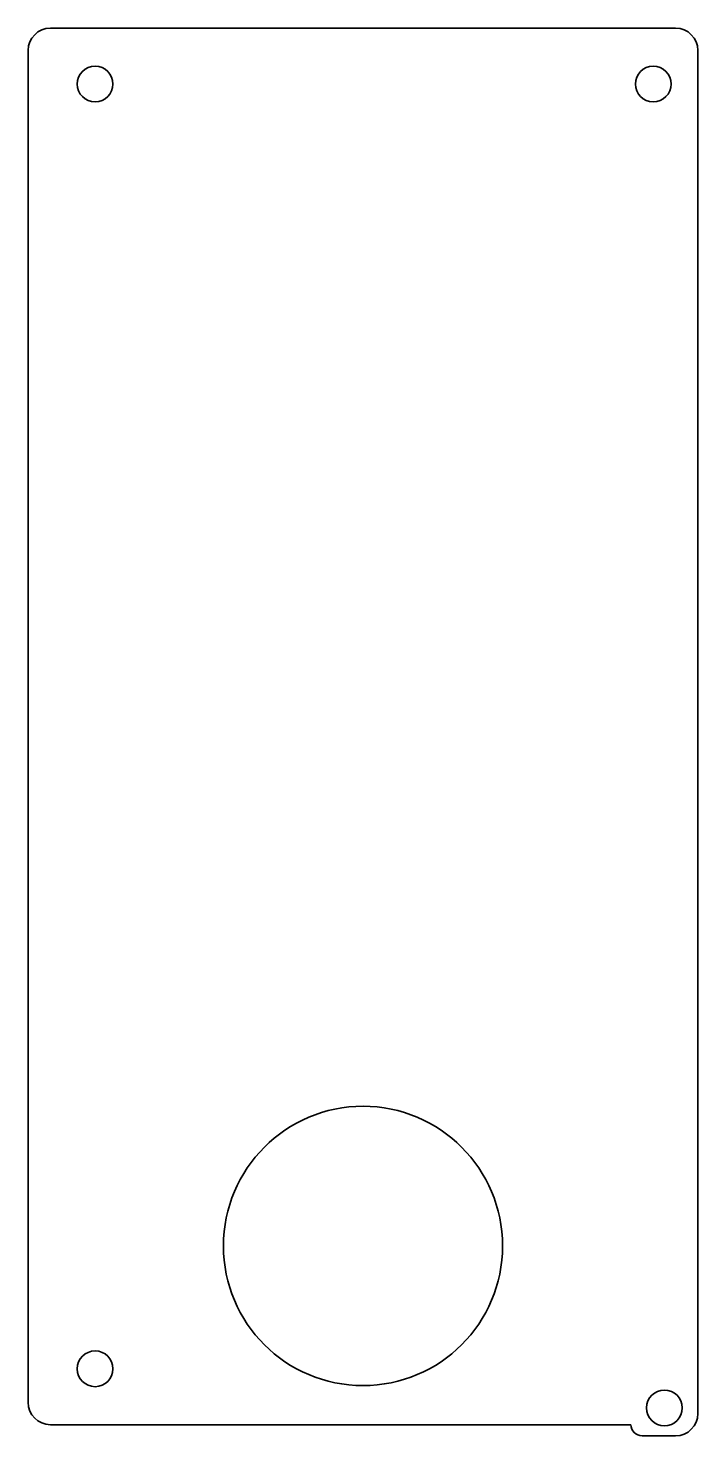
# Model space of a CAD drawing. Header units: inches. Extents: x 0 to 60, y 0 to 126.
import ezdxf

# ---------------------------------------------------------------- set-up
doc = ezdxf.new("R2010")
doc.units = ezdxf.units.IN
doc.header["$MEASUREMENT"] = 0
doc.layers.add('SIMUMAK Visible (ISO)', color=7, linetype='Continuous', lineweight=35)

# ---------------------------------------------------------------- blocks, each defined once
blk = doc.blocks.new('CD-IND-31-TATRAS-01_Sheet_CD-IND-31-TATRAS-01')
at = {"layer": 'SIMUMAK Visible (ISO)'}
for p, q in [((-28, 63), (28, 63)), ((-30, -60), (-30, 61)), ((30, 61), (30, -61)), ((-28, -62), (24, -62)), ((28, -63), (25, -63))]:
    blk.add_line(p, q, dxfattribs=at)
for centre, radius in [((-24, 58), 1.6), ((26, 58), 1.6), ((0, -46), 12.5), ((-24, -57), 1.6), ((27, -60.5), 1.6)]:
    blk.add_circle(centre, radius, dxfattribs=at)
at = {"layer": 'SIMUMAK Visible (ISO)', "extrusion": (0, 0, -1)}
for centre, radius, start, end in [((28, 61), 2, 0, 90), ((-28, 61), 2, 90, 180), ((28, -60), 2, 270, 0), ((-28, -61), 2, 180, 270), ((-25, -62), 1, 270, 0)]:
    blk.add_arc(centre, radius, start, end, dxfattribs=at)

msp = doc.modelspace()

# ---------------------------------------------------------------- block references
msp.add_blockref('CD-IND-31-TATRAS-01_Sheet_CD-IND-31-TATRAS-01', (30, 63))

doc.saveas('drawing.dxf')
